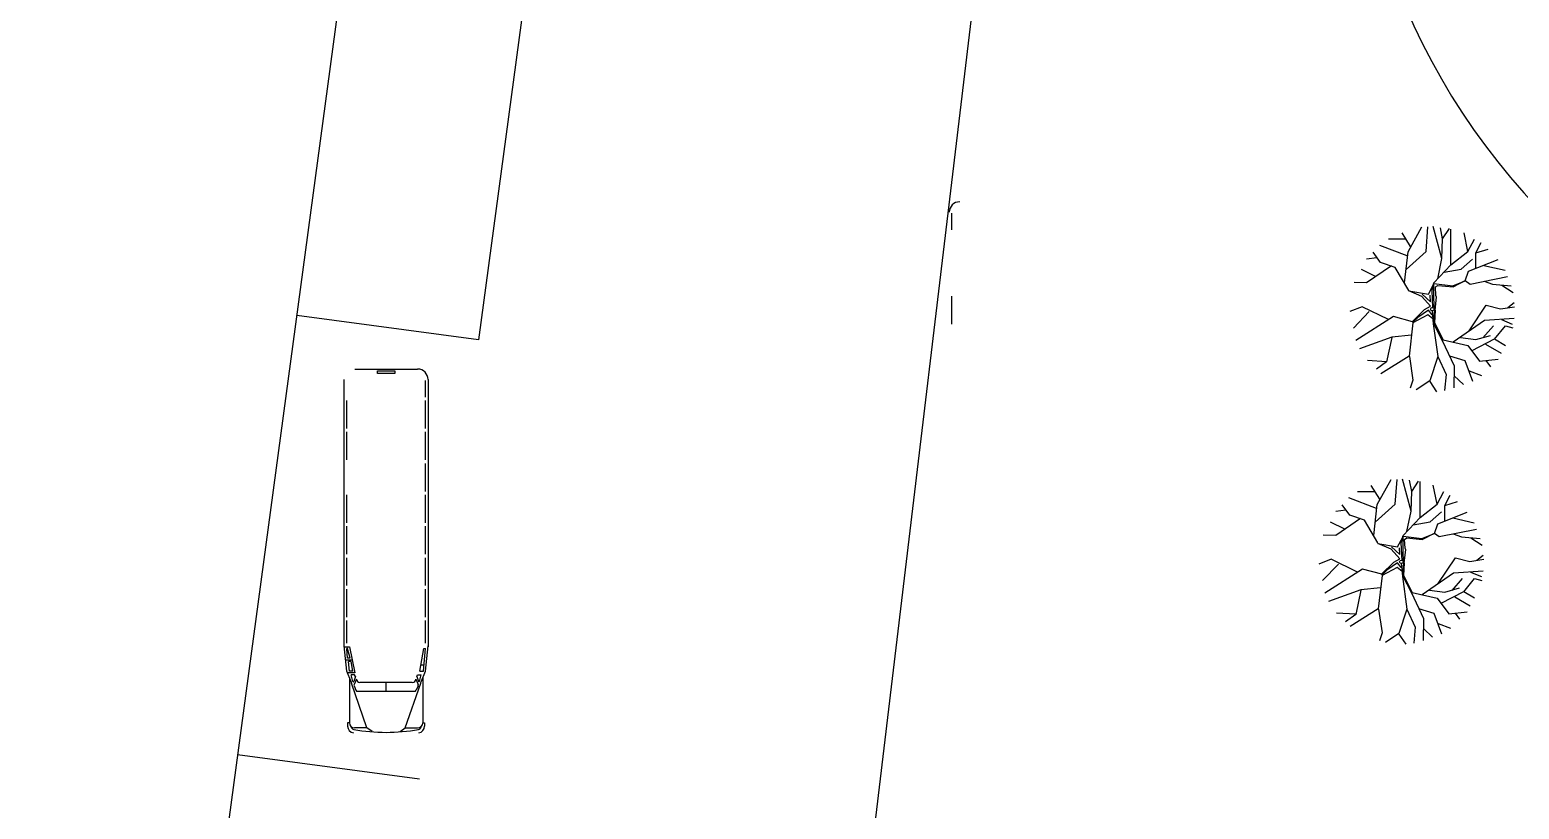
# Model space of a CAD drawing. Header units: millimetres. Extents: x -17017 to 2697, y 1903 to 18260.
# Drawn here: x -16970.526 to -16967.279, y 18242.684 to 18244.385 of the extents above; entities that cross this region are included whole.
import ezdxf

# ---------------------------------------------------------------- set-up
doc = ezdxf.new("R2010")
doc.units = ezdxf.units.MM
doc.linetypes.add('0', pattern=[0])
for name, color, linetype in [('1', 7, 'Continuous'), ('CAY', 94, 'Continuous'), ('DIEN HOA', 111, 'Continuous')]:
    doc.layers.add(name, color=color, linetype=linetype)

# ---------------------------------------------------------------- blocks, each defined once
blk = doc.blocks.new('A$C11321BC5')
at = {"layer": 'CAY', "linetype": 'Continuous'}
for p, q in [((352.7, 689.4), (330.8, 717.3)), ((358.4, 658.3), (349.2, 719)), ((407.8, 587.7), (399.8, 717.3)), ((168.9, 584.4), (189.5, 677.9)), ((250.4, 525.3), (217.1, 687.8)), ((251.6, 622.1), (258.5, 704.2)), ((255, 663.2), (287.2, 712.4)), ((342.3, 595.9), (358.4, 658.3)), ((405.5, 661.5), (425, 709.1)), ((433.1, 679.6), (441.1, 710.8)), ((490.5, 632), (433.1, 679.6)), ((489.4, 632), (518.1, 679.6)), ((513.5, 592.6), (552.5, 659.9)), ((114.9, 549.9), (97.6, 604.1)), ((194.1, 518.7), (143.6, 646.8)), ((237.8, 586), (251.6, 622.1)), ((454.9, 520.4), (342.3, 595.9)), ((503.1, 451.4), (407.8, 587.7)), ((484.8, 581.1), (433.1, 627.1)), ((492.8, 549.9), (474.4, 613.9)), ((541, 533.5), (489.4, 632)), ((587, 566.3), (579, 646.8)), ((584.7, 594.2), (611.1, 613.9)), ((108, 515.4), (54, 545)), ((114.9, 549.9), (68.9, 572.9)), ((181.5, 549.9), (114.9, 549.9)), ((186.1, 485.9), (142.4, 535.1)), ((235.5, 503.9), (250.4, 525.3)), ((483.6, 482.6), (492.8, 549.9)), ((519.2, 515.4), (587, 566.3)), ((584.7, 502.3), (674.3, 535.1)), ((629.5, 520.4), (650.2, 574.5)), ((109.1, 515.4), (26.4, 499)), ((166.6, 441.6), (108, 515.4)), ((198.7, 412), (186.1, 485.9)), ((236.6, 503.9), (194.1, 518.7)), ((263.1, 451.4), (235.5, 503.9)), ((258.5, 449.8), (236.6, 503.9)), ((494, 407.1), (519.2, 515.4)), ((496.2, 403.8), (607.7, 456.3)), ((564, 435), (584.7, 502.3)), ((607.7, 456.3), (703, 454.7)), ((651.3, 456.3), (689.2, 495.7)), ((139, 402.2), (0, 364.4)), ((52.8, 405.5), (4.6, 395.6)), ((52.8, 405.5), (8, 435)), ((166.6, 441.6), (10.3, 441.6)), ((139, 402.2), (52.8, 405.5)), ((227.4, 384.1), (139, 402.2)), ((245.8, 367.7), (166.6, 441.6)), ((248.1, 367.7), (258.5, 449.8)), ((256.2, 384.1), (263.1, 451.4)), ((419.3, 369.3), (494, 407.1)), ((420.4, 364.4), (496.2, 403.8)), ((566.3, 384.1), (645.6, 420.2)), ((645.6, 420.2), (715.7, 413.7)), ((108, 333.2), (1.1, 341.4)), ((187.2, 246.2), (108, 333.2)), ((278, 359.5), (245.8, 367.7)), ((312.5, 367.7), (248.1, 367.7)), ((295.2, 343.1), (252.7, 366.1)), ((263.1, 374.3), (256.2, 384.1)), ((301, 375.9), (263.1, 374.3)), ((353.8, 362.8), (278, 359.5)), ((280.3, 257.7), (295.2, 343.1)), ((295.2, 316.8), (328.5, 352.9)), ((328.5, 352.9), (298.7, 351.3)), ((307.9, 379.2), (301, 375.9)), ((346.9, 352.9), (304.4, 315.2)), ((364.1, 372.6), (307.9, 379.2)), ((363, 369.3), (312.5, 367.7)), ((361.8, 326.7), (346.9, 352.9)), ((415.8, 272.5), (361.8, 326.7)), ((363, 369.3), (420.4, 364.4)), ((364.1, 372.6), (419.3, 369.3)), ((384.8, 359.5), (364.1, 343.1)), ((364.1, 343.1), (396.3, 297.1)), ((366.4, 359.5), (423.9, 364.4)), ((402.1, 362.8), (384.8, 341.4)), ((384.8, 341.4), (419.3, 275.8)), ((423.9, 364.4), (566.3, 384.1)), ((566.3, 384.1), (673.2, 349.6)), ((673.2, 349.6), (712.2, 290.5)), ((675.4, 349.6), (720.3, 379.2)), ((110.3, 254.4), (1.1, 315.2)), ((87.3, 265.9), (27.6, 228.2)), ((304.4, 315.2), (280.3, 257.7)), ((414.7, 274.1), (391.7, 190.4)), ((396.3, 297.1), (418.1, 274.1)), ((419.3, 275.8), (565.2, 259.4)), ((473.3, 269.2), (482.5, 183.9)), ((566.3, 261), (669.7, 275.8)), ((669.7, 275.8), (705.3, 264.3)), ((55.1, 244.6), (55.1, 169.1)), ((127.5, 251.2), (81.6, 131.3)), ((244.7, 239.7), (110.3, 254.4)), ((178.1, 198.6), (156.2, 134.6)), ((278, 257.7), (178.1, 198.6)), ((565.2, 259.4), (642.1, 136.2)), ((156.2, 134.6), (111.4, 101.8)), ((171.2, 182.2), (245.8, 73.9)), ((405.5, 169.1), (349.2, 54.2)), ((391.7, 190.4), (497.4, 26.3)), ((482.5, 183.9), (533, 42.7)), ((483.6, 183.9), (590.4, 160.9)), ((589.3, 160.9), (583.6, 77.2)), ((590.4, 160.9), (622.6, 116.5)), ((135.5, 118.2), (141.3, 73.9)), ((217.1, 113.3), (187.2, 50.9)), ((245.8, 73.9), (243.5, 19.7)), ((369.9, 85.4), (442.3, 16.4)), ((349.2, 54.2), (371, 0))]:
    blk.add_line(p, q, dxfattribs=at)
blk.add_circle((360.1, 360), 7.5, dxfattribs=at)

msp = doc.modelspace()

# ---------------------------------------------------------------- linework, layer by layer
for p, q in [((-16969.5478, 18243.7084), (-16969.9442, 18243.7616)), ((-16969.6766, 18242.7497), (-16970.0731, 18242.803))]:
    msp.add_line(p, q)
at = {"layer": '1', "color": 7, "linetype": 'Continuous'}
for points in [[(-16969.6663, 18245.8297), (-16970.4538, 18239.9694), (-16970.5262, 18238.4894)], [(-16969.2745, 18245.7419), (-16969.5478, 18243.7084)], [(-16968.3868, 18245.1348), (-16969.1711, 18238.5736)]]:
    msp.add_lwpolyline(points, dxfattribs=at)
at = {"layer": '1', "linetype": '0'}
msp.add_arc((-16966.1709, 18245.0124), 1.4736, 172.488, 227.0277, dxfattribs=at)
at = {"layer": 'DIEN HOA'}
for p, q in [((-16968.5156, 18243.9486), (-16968.5156, 18243.9848)), ((-16968.5156, 18243.7429), (-16968.5156, 18243.8038)), ((-16969.8178, 18243.6445), (-16969.6806, 18243.6445)), ((-16969.7682, 18243.635), (-16969.7682, 18243.6407)), ((-16969.7682, 18243.6407), (-16969.7301, 18243.6407)), ((-16969.7301, 18243.635), (-16969.7682, 18243.635)), ((-16969.7301, 18243.6407), (-16969.7301, 18243.635)), ((-16969.8406, 18243.0387), (-16969.8406, 18243.6217)), ((-16969.6635, 18243.5836), (-16969.6635, 18243.6197)), ((-16969.6577, 18243.6217), (-16969.6577, 18243.0387)), ((-16969.8349, 18243.515), (-16969.8349, 18243.5759)), ((-16969.6635, 18243.515), (-16969.6635, 18243.5759)), ((-16969.8349, 18243.4464), (-16969.8349, 18243.5074)), ((-16969.6635, 18243.4464), (-16969.6635, 18243.5074)), ((-16969.6635, 18243.3778), (-16969.6635, 18243.4388)), ((-16969.8349, 18243.3092), (-16969.8349, 18243.3702)), ((-16969.6635, 18243.3092), (-16969.6635, 18243.3702)), ((-16969.8349, 18243.2407), (-16969.8349, 18243.3016)), ((-16969.6635, 18243.2407), (-16969.6635, 18243.3016)), ((-16969.8349, 18243.1721), (-16969.8349, 18243.233)), ((-16969.6635, 18243.1721), (-16969.6635, 18243.233)), ((-16969.8349, 18243.1035), (-16969.8349, 18243.1645)), ((-16969.6635, 18243.1035), (-16969.6635, 18243.1645)), ((-16969.8349, 18243.0463), (-16969.8349, 18243.0959)), ((-16969.6635, 18243.0463), (-16969.6635, 18243.0959)), ((-16969.8349, 18242.9854), (-16969.8406, 18243.0406)), ((-16969.8406, 18243.0387), (-16969.8292, 18243.0387)), ((-16969.8331, 18243.0139), (-16969.835, 18243.0349)), ((-16969.8331, 18243.0349), (-16969.835, 18243.0349)), ((-16969.8274, 18243.0139), (-16969.8331, 18243.0349)), ((-16969.8292, 18243.0387), (-16969.8178, 18242.9816)), ((-16969.6755, 18242.9854), (-16969.6672, 18243.0349)), ((-16969.6679, 18242.9854), (-16969.6634, 18243.0349)), ((-16969.6672, 18243.0349), (-16969.6634, 18243.0349)), ((-16969.6635, 18242.9854), (-16969.6577, 18243.0406)), ((-16969.8375, 18243.0101), (-16969.8235, 18243.0101)), ((-16969.8255, 18242.9623), (-16969.8349, 18242.9854)), ((-16969.8274, 18243.0139), (-16969.8331, 18243.0139)), ((-16969.8255, 18243.0063), (-16969.8312, 18243.0063)), ((-16969.8293, 18242.9854), (-16969.8312, 18243.0063)), ((-16969.8217, 18242.9854), (-16969.8293, 18242.9854)), ((-16969.8217, 18242.9854), (-16969.8255, 18243.0063)), ((-16969.6755, 18242.9854), (-16969.6679, 18242.9854)), ((-16969.673, 18242.9994), (-16969.6668, 18242.9994)), ((-16969.6729, 18242.9623), (-16969.6635, 18242.9854)), ((-16969.8178, 18242.9816), (-16969.833, 18242.9816)), ((-16969.8293, 18242.9716), (-16969.8293, 18242.873)), ((-16969.8217, 18242.9632), (-16969.8255, 18242.9777)), ((-16969.8179, 18242.9777), (-16969.8255, 18242.9777)), ((-16969.7912, 18242.8615), (-16969.8247, 18242.959)), ((-16969.8159, 18242.9739), (-16969.8198, 18242.9628)), ((-16969.814, 18242.9682), (-16969.8191, 18242.9564)), ((-16969.8191, 18242.9534), (-16969.815, 18242.9439)), ((-16969.8159, 18242.9739), (-16969.8179, 18242.9777)), ((-16969.6921, 18242.9606), (-16969.8064, 18242.9606)), ((-16969.7493, 18242.9415), (-16969.7493, 18242.9606)), ((-16969.7074, 18242.8615), (-16969.6738, 18242.959)), ((-16969.6845, 18242.9682), (-16969.6794, 18242.9564)), ((-16969.6794, 18242.9534), (-16969.6835, 18242.9439)), ((-16969.6824, 18242.9739), (-16969.6805, 18242.9777)), ((-16969.6824, 18242.9739), (-16969.6785, 18242.9628)), ((-16969.6805, 18242.9777), (-16969.6729, 18242.9777)), ((-16969.6767, 18242.9632), (-16969.6729, 18242.9777)), ((-16969.6693, 18242.9712), (-16969.6693, 18242.873)), ((-16969.8115, 18242.9415), (-16969.687, 18242.9415)), ((-16969.8293, 18242.873), (-16969.8331, 18242.873)), ((-16969.8331, 18242.873), (-16969.8331, 18242.8656)), ((-16969.7912, 18242.8615), (-16969.8179, 18242.8615)), ((-16969.7798, 18242.8539), (-16969.7912, 18242.8615)), ((-16969.7188, 18242.8539), (-16969.7074, 18242.8615)), ((-16969.7074, 18242.8615), (-16969.6807, 18242.8615)), ((-16969.6693, 18242.873), (-16969.6655, 18242.873)), ((-16969.6655, 18242.873), (-16969.6655, 18242.8656))]:
    msp.add_line(p, q, dxfattribs=at)
for centre, radius, start, end in [((-16968.4985, 18243.9867), 0.0229, 90, 180), ((-16969.6806, 18243.6217), 0.0229, 0, 90), ((-16969.8179, 18242.9623), 0.00762, 180, 205.3462), ((-16969.8207, 18242.9632), 0.000952, 180, 336.0375), ((-16969.8156, 18242.9549), 0.00381, 156.8014, 203.1986), ((-16969.8064, 18242.9682), 0.00762, 180, 270), ((-16969.6921, 18242.9682), 0.00762, 270, 0), ((-16969.6829, 18242.9549), 0.00381, 336.8014, 23.1986), ((-16969.6778, 18242.9632), 0.000952, 203.9625, 0), ((-16969.6807, 18242.9623), 0.00762, 334.6538, 0), ((-16969.8115, 18242.9454), 0.00381, 203.1986, 270), ((-16969.687, 18242.9454), 0.00381, 270, 336.8014), ((-16969.8179, 18242.8656), 0.0152, 180, 260.1053), ((-16969.8179, 18242.873), 0.0114, 180, 270), ((-16969.8179, 18242.8656), 0.00762, 189.1048, 260.1053), ((-16969.7493, 18243.2587), 0.4067, 260.009, 279.991), ((-16969.6807, 18242.873), 0.0114, 270, 0), ((-16969.6807, 18242.8656), 0.00762, 279.8947, 350.8952), ((-16969.6807, 18242.8656), 0.0152, 279.8947, 0)]:
    msp.add_arc(centre, radius, start, end, dxfattribs=at)

# ---------------------------------------------------------------- block references
at = {"layer": '1', "xscale": 0.0005, "yscale": 0.0005, "zscale": 0.0005, "rotation": 270}
for p in [(-16967.6483, 18243.9554), (-16967.7156, 18243.4042)]:
    msp.add_blockref('A$C11321BC5', p, dxfattribs=at)

doc.saveas('drawing.dxf')
